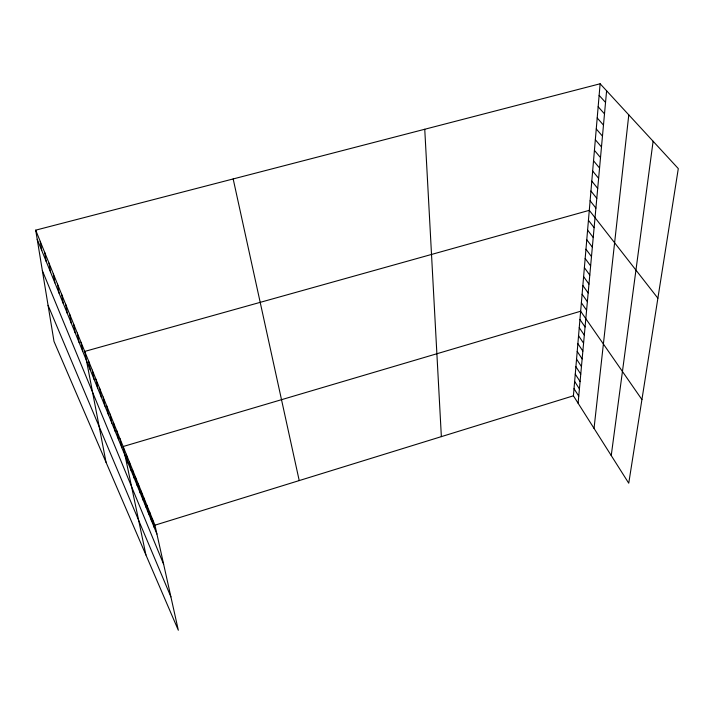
<?xml version="1.0" encoding="UTF-8"?>
<svg xmlns="http://www.w3.org/2000/svg" width="714" height="714" viewBox="0 0 714 714"><rect width="100%" height="100%" fill="white"/><g stroke="black" fill="none" stroke-linecap="round" stroke-linejoin="round"><path stroke-width="1.07" d="M600.126 83.77L678.3 168.602L628.748 483.208L573.413 395.806L600.126 83.77L35.7 230.158L54.005 341.417L178.322 630.23L154.947 525.183L35.7 230.158M578.108 403.223L606.605 90.794M594.039 428.382L628.784 114.874M611.238 455.55L653.114 141.274M154.947 525.183L573.413 395.806M599.135 95.373L605.543 102.441M598.162 106.77L604.499 113.874M597.199 117.962L603.473 125.093M596.261 128.948L602.464 136.115M595.333 139.748L601.483 146.95M594.432 150.359L600.51 157.589M593.539 160.793L599.555 168.04M592.656 171.039L598.618 178.313M591.799 181.115L597.698 188.407M590.951 191.013L596.797 198.331M590.112 200.759L595.904 208.086M657.88 298.22L589.291 210.335L84.716 351.422L106.038 462.306M588.443 220.305L594.119 227.668M587.604 230.104L593.227 237.485M586.774 239.734L592.343 247.124M585.962 249.195L591.478 256.603M585.168 258.504L590.63 265.92M584.382 267.661L589.791 275.086M583.615 276.666L588.97 284.092M582.856 285.52L588.166 292.954M582.106 294.23L587.372 301.665M581.374 302.798L586.587 310.242M641.922 399.572L580.652 311.233L123.147 446.518L145.924 554.965M579.946 319.524L585.061 326.976M579.241 327.699L584.32 335.143M578.554 335.741L583.579 343.184M577.876 343.648L582.856 351.101M577.207 351.449L582.151 358.892M576.555 359.124L581.446 366.559M575.903 366.684L580.759 374.118M575.27 374.127L580.08 381.562M574.645 381.463L579.411 388.889M574.02 388.684L578.759 396.109M48.07 305.333L170.896 596.868M42.367 270.686L163.622 564.212M37.199 239.288L156.919 534.054M152.278 518.596L154.251 527.485M149.574 511.911L151.547 520.818M233.175 178.946L299.22 480.576M146.825 505.11L148.789 514.044M144.041 498.202L145.995 507.154M141.202 491.178L143.148 500.157M138.311 484.047L140.256 493.044M135.383 476.791L137.32 485.806M132.402 469.41L134.33 478.442M129.368 461.913L131.296 470.963M126.289 454.282L128.199 463.35M119.961 438.628L121.853 447.723M116.712 430.596L118.595 439.708M113.41 422.411L115.284 431.542M110.045 414.093L111.911 423.241M106.618 405.623L108.474 414.78M103.137 397.002L104.976 406.168M99.585 388.22L101.415 397.395M95.971 379.277L97.782 388.461M92.284 370.164L94.087 379.357M88.536 360.882L90.321 370.084M81.03 342.327L82.788 351.529M77.29 333.054L79.022 342.265M73.48 323.62L75.193 332.831M69.588 314.008L71.293 323.219M65.634 304.218L67.312 313.419M61.6 294.239L63.26 303.441M57.486 284.065L59.128 293.267M53.3 273.703L54.907 282.887M49.025 263.136L50.614 272.311M44.67 252.363L46.231 261.52M40.234 241.368L41.76 250.516M424.75 129.261L441.359 436.629"/></g></svg>
